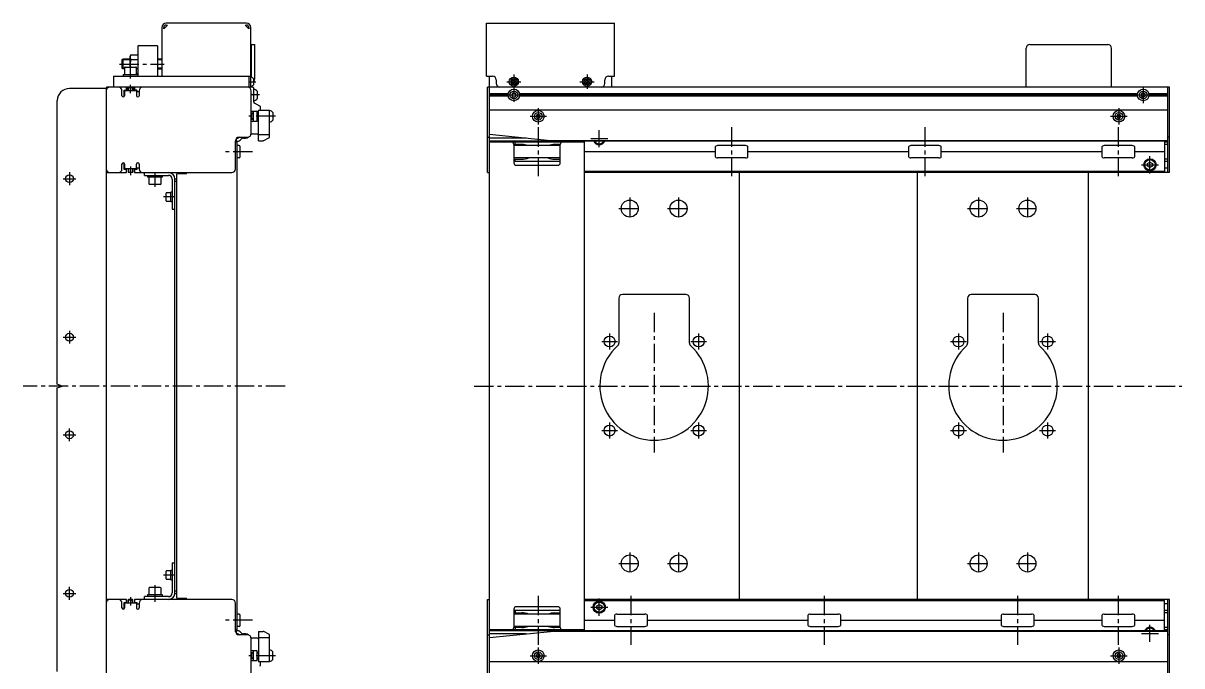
# Model space of a CAD drawing. Extents: x -10 to 1597, y -8 to 1001.
# Drawn here: x -10 to 940, y 474 to 1001 of the extents above; entities that cross this region are included whole.
import ezdxf

# ---------------------------------------------------------------- set-up
doc = ezdxf.new("R2010")
doc.units = 0
doc.header["$LTSCALE"] = 0.5
doc.linetypes.add('CENTER', pattern=[50.8, 31.75, -6.35, 6.35, -6.35])
for name, color, linetype in [('MSM_CENTER', 1, 'CENTER'), ('MSM_CONTINUOUS', 7, 'CONTINUOUS'), ('MSM_NARROW', 5, 'CONTINUOUS')]:
    doc.layers.add(name, color=color, linetype=linetype)

msp = doc.modelspace()

# ---------------------------------------------------------------- linework, layer by layer
at = {"layer": 'MSM_CENTER'}
for p, q in [((69, 967.4), (105.6, 967.4)), ((78, 955.4), (78, 966.9)), ((78, 943.4), (78, 950.4)), ((174.6, 952.9), (180.8, 952.9)), ((386.45, 952.9), (398.05, 952.9)), ((392.25, 958.7), (392.25, 935.3)), ((446.45, 952.9), (458.05, 952.9)), ((452.25, 958.7), (452.25, 947.1)), ((183.75, 942.05), (177, 942.05)), ((385.5, 942.05), (399, 942.05)), ((901.5, 942.05), (915, 942.05)), ((908.25, 948.8), (908.25, 935.3)), ((412.25, 931.3), (412.25, 917.8)), ((888.25, 931.3), (888.25, 917.8)), ((196.75, 924.55), (175, 924.55)), ((405.5, 924.55), (419, 924.55)), ((881.5, 924.55), (895, 924.55)), ((412.25, 915.5), (412.25, 875.5)), ((462.25, 899.25), (462.25, 913.25)), ((570.75, 915.5), (570.75, 875.5)), ((729.25, 915.5), (729.25, 875.5)), ((887.75, 915.5), (887.75, 875.5)), ((455.25, 906.25), (469.25, 906.25)), ((178, 895.5), (155.5, 895.5)), ((78, 883.4), (78, 876.4)), ((906.75, 884.75), (920.75, 884.75)), ((913.75, 877.75), (913.75, 891.75)), ((28, 878.65), (28, 868.15)), ((98, 878.1), (98, 866.6)), ((22.75, 873.4), (33.25, 873.4)), ((114.1, 858.4), (105.1, 858.4)), ((487.25, 857.9), (487.25, 839.9)), ((527.25, 857.9), (527.25, 839.9)), ((773.25, 857.9), (773.25, 839.9)), ((813.25, 857.9), (813.25, 839.9)), ((478.25, 848.9), (496.25, 848.9)), ((518.25, 848.9), (536.25, 848.9)), ((764.25, 848.9), (782.25, 848.9)), ((804.25, 848.9), (822.25, 848.9)), ((507.25, 763.4), (507.25, 648.9)), ((793.25, 763.4), (793.25, 648.9)), ((22.75, 743.4), (33.25, 743.4)), ((28, 748.65), (28, 738.15)), ((470.75, 746.4), (470.75, 733.4)), ((543.75, 746.4), (543.75, 733.4)), ((756.75, 746.4), (756.75, 733.4)), ((829.75, 746.4), (829.75, 733.4)), ((464.25, 739.9), (477.25, 739.9)), ((537.25, 739.9), (550.25, 739.9)), ((750.25, 739.9), (763.25, 739.9)), ((823.25, 739.9), (836.25, 739.9)), ((204.75, 703.4), (-10, 703.4)), ((359.75, 703.4), (939.85, 703.4)), ((28, 658.15), (28, 668.65)), ((464.25, 666.9), (477.25, 666.9)), ((470.75, 673.4), (470.75, 660.4)), ((537.25, 666.9), (550.25, 666.9)), ((543.75, 673.4), (543.75, 660.4)), ((750.25, 666.9), (763.25, 666.9)), ((756.75, 673.4), (756.75, 660.4)), ((823.25, 666.9), (836.25, 666.9)), ((829.75, 673.4), (829.75, 660.4)), ((22.75, 663.4), (33.25, 663.4)), ((487.25, 566.9), (487.25, 548.9)), ((527.25, 566.9), (527.25, 548.9)), ((773.25, 566.9), (773.25, 548.9)), ((813.25, 566.9), (813.25, 548.9)), ((478.25, 557.9), (496.25, 557.9)), ((518.25, 557.9), (536.25, 557.9)), ((764.25, 557.9), (782.25, 557.9)), ((804.25, 557.9), (822.25, 557.9)), ((114.1, 548.4), (105.1, 548.4)), ((22.75, 533.4), (33.25, 533.4)), ((28, 528.15), (28, 538.65)), ((98, 540.2), (98, 526.4)), ((78, 530.4), (78, 523.4)), ((412.25, 531.3), (412.25, 491.3)), ((462.25, 515.05), (462.25, 529.05)), ((488.25, 531.3), (488.25, 491.3)), ((646.75, 531.3), (646.75, 491.3)), ((805.25, 531.3), (805.25, 491.3)), ((887.75, 531.3), (887.75, 491.3)), ((455.25, 522.05), (469.25, 522.05)), ((178, 511.3), (155.5, 511.3)), ((913.75, 493.55), (913.75, 507.55)), ((906.75, 500.55), (920.75, 500.55)), ((412.25, 489), (412.25, 475.5)), ((888.25, 489), (888.25, 475.5)), ((196.75, 482.25), (175, 482.25)), ((405.5, 482.25), (419, 482.25)), ((881.5, 482.25), (895, 482.25))]:
    msp.add_line(p, q, dxfattribs=at)
at = {"layer": 'MSM_CONTINUOUS'}
for p, q in [((108.2, 999.3), (105.2, 996.3)), ((173, 1000.9), (107.2, 1000.9)), ((107.2, 999.3), (108.2, 999.3)), ((175, 996.3), (172, 999.3)), ((172, 999.3), (173, 999.3)), ((369.85, 957.4), (369.85, 1000.9)), ((369.85, 1000.9), (474.85, 1000.9)), ((474.85, 957.4), (474.85, 1000.9)), ((103.6, 997.3), (103.6, 957.4)), ((105.2, 996.3), (105.2, 997.3)), ((175, 997.3), (175, 996.3)), ((176.6, 948.4), (176.6, 997.3)), ((100, 982.4), (84, 982.4)), ((84, 982.4), (84, 957.4)), ((100, 982.4), (100, 957.4)), ((177, 983.4), (177, 956.6)), ((177, 983.4), (180, 983.4)), ((180, 956.4), (180, 983.4)), ((812.25, 948.4), (812.25, 980.4)), ((815.25, 983.4), (879.25, 983.4)), ((882.25, 948.4), (882.25, 980.4)), ((71, 970.72), (71.68, 971.4)), ((71, 970.72), (71, 964.08)), ((77.5, 971.4), (71.68, 971.4)), ((71.68, 971.4), (71.68, 963.4)), ((78.22, 974.91), (77.5, 973.65)), ((77.5, 973.65), (77.5, 964.9)), ((78.22, 974.91), (84, 974.91)), ((78.22, 971.15), (84, 971.15)), ((103.6, 971.4), (100, 971.4)), ((71.68, 963.4), (71, 964.08)), ((73, 963.4), (71.68, 963.4)), ((73, 964.3), (73, 958.9)), ((73.6, 964.9), (82.4, 964.9)), ((83, 958.9), (83, 964.3)), ((83, 963.65), (84, 963.65)), ((83, 959.89), (84, 959.89)), ((100, 963.4), (103.6, 963.4)), ((64, 957.4), (64, 948.4)), ((64, 957.4), (176.6, 957.4)), ((71.9, 958.9), (71.9, 957.4)), ((71.9, 958.9), (84, 958.9)), ((175, 957.4), (175, 948.4)), ((178.8, 955.42), (178.8, 950.37)), ((369.85, 957.4), (374.85, 957.4)), ((372.25, 449.4), (372.25, 957.4)), ((377.85, 954.4), (377.85, 951.4)), ((392.25, 954.34), (391, 953.62)), ((391, 952.18), (391, 953.62)), ((391, 952.18), (392.25, 951.46)), ((393.5, 953.62), (392.25, 954.34)), ((392.25, 951.46), (393.5, 952.18)), ((393.5, 952.18), (393.5, 953.62)), ((452.25, 954.34), (451, 953.62)), ((451, 952.18), (451, 953.62)), ((451, 952.18), (452.25, 951.46)), ((453.5, 953.62), (452.25, 954.34)), ((452.25, 951.46), (453.5, 952.18)), ((453.5, 952.18), (453.5, 953.62)), ((466.85, 951.4), (466.85, 954.4)), ((469.85, 957.4), (474.85, 957.4)), ((472.25, 957.4), (472.25, 948.4)), ((58, 947.4), (28, 947.4)), ((58, 947.9), (58, 458.9)), ((176.6, 948.4), (58.5, 948.4)), ((71, 941.4), (71, 945.4)), ((72.75, 940.9), (72.75, 945.9)), ((72.75, 945.9), (76, 945.9)), ((72.87, 940.9), (72.75, 940.9)), ((73, 945.9), (73, 941.4)), ((83, 945.4), (73, 945.4)), ((74.75, 945.9), (74.75, 948.4)), ((75, 948.4), (75, 945.9)), ((76.38, 948.4), (76, 948.02)), ((76, 945.4), (76, 948.02)), ((76, 948.02), (80, 948.02)), ((80, 948.02), (79.62, 948.4)), ((80, 945.4), (80, 948.02)), ((83.25, 945.9), (80, 945.9)), ((81, 945.9), (81, 948.4)), ((81.25, 948.4), (81.25, 945.9)), ((83, 945.9), (83, 941.4)), ((83.25, 945.9), (83.25, 944.9)), ((83.25, 944.9), (85, 944.9)), ((85, 945.4), (85, 941.4)), ((178, 948.35), (174.55, 948.35)), ((177, 910.6), (177, 945.4)), ((178.5, 942.05), (179, 942.92)), ((179, 941.18), (178.5, 942.05)), ((179, 936.15), (179, 947.35)), ((181.75, 945.17), (181.75, 938.92)), ((929.85, 948.4), (370.65, 948.4)), ((370.65, 878.4), (370.65, 948.4)), ((928.25, 948.35), (372.25, 948.35)), ((387.58, 942.92), (372.25, 942.92)), ((387.5, 942.05), (372.25, 942.05)), ((387.58, 941.18), (372.25, 941.18)), ((392.25, 943.78), (390.75, 942.92)), ((390.75, 942.92), (390.75, 941.18)), ((390.75, 941.18), (392.25, 940.32)), ((393.75, 942.92), (392.25, 943.78)), ((392.25, 940.32), (393.75, 941.18)), ((393.75, 941.18), (393.75, 942.92)), ((903.58, 942.92), (396.92, 942.92)), ((903.58, 941.18), (396.92, 941.18)), ((903.5, 942.05), (397, 942.05)), ((397.25, 948.35), (397.25, 948.4)), ((427.25, 948.4), (427.25, 948.35)), ((908.25, 943.78), (906.75, 942.92)), ((906.75, 942.92), (906.75, 941.18)), ((906.75, 941.18), (908.25, 940.32)), ((909.75, 942.92), (908.25, 943.78)), ((908.25, 940.32), (909.75, 941.18)), ((909.75, 941.18), (909.75, 942.92)), ((928.25, 942.92), (912.92, 942.92)), ((928.25, 941.18), (912.92, 941.18)), ((928.25, 942.05), (913, 942.05)), ((928.25, 878.4), (928.25, 948.4)), ((929.85, 878.4), (929.85, 948.4)), ((18, 704.9), (18, 937.4)), ((184.07, 932.83), (179.53, 935.27)), ((184.6, 929.55), (184.6, 931.95)), ((177, 928.8), (181.5, 928.8)), ((177.43, 927.05), (177, 926.62)), ((177, 922.48), (177.43, 922.05)), ((178.5, 927.05), (177.43, 927.05)), ((177.43, 922.05), (177.43, 927.05)), ((178.5, 922.05), (177.43, 922.05)), ((181.5, 928.55), (178.5, 928.55)), ((178.5, 928.55), (178.5, 920.55)), ((181.5, 928.8), (181.5, 920.3)), ((181.5, 927.3), (183, 927.3)), ((183, 927.05), (181.5, 927.05)), ((181.5, 922.05), (183, 922.05)), ((183, 921.8), (181.5, 921.8)), ((183, 904.55), (183, 929.55)), ((183, 929.55), (192, 929.55)), ((192, 907.67), (192, 929.55)), ((194.75, 927.67), (194.75, 921.42)), ((928.25, 929.55), (372.25, 929.55)), ((411.38, 926.05), (410.52, 924.55)), ((410.52, 924.55), (411.38, 923.05)), ((411.38, 926.05), (413.12, 926.05)), ((411.38, 923.05), (413.12, 923.05)), ((413.98, 924.55), (413.12, 926.05)), ((413.12, 923.05), (413.98, 924.55)), ((887.38, 926.05), (886.52, 924.55)), ((886.52, 924.55), (887.38, 923.05)), ((887.38, 926.05), (889.12, 926.05)), ((887.38, 923.05), (889.12, 923.05)), ((889.98, 924.55), (889.12, 926.05)), ((889.12, 923.05), (889.98, 924.55)), ((181.5, 920.3), (177, 920.3)), ((178.5, 920.55), (181.5, 920.55)), ((164, 881.4), (164, 904.4)), ((165.5, 903.4), (164, 903.4)), ((164.08, 905.09), (164.08, 903.4)), ((164.6, 905.76), (164.6, 904.65)), ((165.1, 904.15), (165.6, 904.15)), ((165.5, 503.4), (165.5, 903.4)), ((167, 907.4), (173.8, 907.4)), ((170.74, 906.55), (172.36, 906.55)), ((174.48, 907.43), (174.54, 907.49)), ((178.34, 910.05), (182, 910.05)), ((183, 909.55), (192, 909.55)), ((183, 904.55), (186.76, 904.55)), ((187.21, 904.66), (191.45, 906.77)), ((370.65, 907.4), (372.25, 907.4)), ((422.25, 904.55), (372.25, 909.55)), ((402.25, 906.55), (372.25, 906.55)), ((928.25, 904.15), (372.25, 904.15)), ((450.25, 903.4), (372.25, 903.4)), ((393.38, 901.4), (393.38, 903.4)), ((928.25, 904.55), (422.25, 904.55)), ((431.12, 903.4), (431.12, 903.05)), ((450.25, 502.65), (450.25, 904.15)), ((462.25, 903.94), (461.89, 904.15)), ((462.61, 904.15), (462.25, 903.94)), ((925.75, 904.15), (925.75, 879.4)), ((928.25, 903.4), (925.75, 903.4)), ((929.85, 907.4), (928.25, 907.4)), ((167, 900.5), (165.5, 900.5)), ((168, 891.5), (168, 899.5)), ((398.82, 901.4), (392.25, 901.4)), ((392.25, 901.4), (392.25, 886.4)), ((430.25, 900.5), (392.25, 900.5)), ((430.25, 901.4), (425.68, 901.4)), ((430.25, 886.4), (430.25, 901.4)), ((557.31, 895.5), (450.25, 895.5)), ((557.31, 899.5), (557.31, 891.5)), ((582.22, 900.5), (559.28, 900.5)), ((584.19, 891.5), (584.19, 899.5)), ((715.81, 895.5), (584.19, 895.5)), ((715.81, 899.5), (715.81, 891.5)), ((740.72, 900.5), (717.78, 900.5)), ((742.69, 891.5), (742.69, 899.5)), ((874.31, 895.5), (742.69, 895.5)), ((874.31, 899.5), (874.31, 891.5)), ((899.22, 900.5), (876.28, 900.5)), ((901.19, 891.5), (901.19, 899.5)), ((925.75, 895.5), (901.19, 895.5)), ((928.25, 901.4), (925.75, 901.4)), ((71, 881.4), (71, 885.4)), ((72.75, 885.9), (72.87, 885.9)), ((72.75, 880.9), (72.75, 885.9)), ((73, 885.4), (73, 881.4)), ((83, 881.4), (83, 885.4)), ((85, 885.4), (85, 881.4)), ((167, 890.5), (165.5, 890.5)), ((430.25, 890.5), (392.25, 890.5)), ((392.25, 889.4), (398.82, 889.4)), ((430.25, 887.4), (392.25, 887.4)), ((393.38, 887.4), (393.38, 889.4)), ((394.25, 884.4), (428.25, 884.4)), ((425.68, 889.4), (430.25, 889.4)), ((582.22, 890.5), (559.28, 890.5)), ((740.72, 890.5), (717.78, 890.5)), ((899.22, 890.5), (876.28, 890.5)), ((911.75, 885.9), (913.75, 887.06)), ((911.75, 883.6), (911.75, 885.9)), ((913.75, 882.44), (911.75, 883.6)), ((913.75, 887.06), (915.75, 885.9)), ((915.75, 883.6), (913.75, 882.44)), ((915.75, 885.9), (915.75, 883.6)), ((928.25, 889.4), (925.75, 889.4)), ((928.25, 887.4), (925.75, 887.4)), ((58.5, 878.4), (74.75, 878.4)), ((74.75, 880.9), (72.75, 880.9)), ((83, 881.4), (73, 881.4)), ((74.75, 878.4), (74.75, 880.9)), ((76, 881.4), (76, 878.78)), ((76.38, 878.4), (76, 878.78)), ((76, 878.78), (80, 878.78)), ((79.62, 878.4), (76.38, 878.4)), ((80, 878.78), (79.62, 878.4)), ((80, 881.4), (80, 878.78)), ((83.25, 880.9), (81.25, 880.9)), ((81.25, 880.9), (81.25, 878.4)), ((81.25, 878.4), (161, 878.4)), ((83.25, 881.9), (83.25, 880.9)), ((85, 881.9), (83.25, 881.9)), ((89.4, 876.1), (89.4, 878.4)), ((89.4, 876.1), (109.1, 876.1)), ((91.9, 876.1), (91.9, 874.6)), ((104.1, 874.6), (91.9, 874.6)), ((93, 874.6), (93, 869.2)), ((103, 869.2), (103, 874.6)), ((104.1, 874.6), (104.1, 876.1)), ((124, 877.4), (116, 877.4)), ((116, 529.4), (116, 877.4)), ((124, 877.4), (124, 878.4)), ((370.65, 878.4), (372.25, 878.4)), ((925.75, 879.4), (450.25, 879.4)), ((929.85, 878.4), (450.25, 878.4)), ((577.25, 528.4), (577.25, 878.4)), ((723.25, 528.4), (723.25, 878.4)), ((863.25, 528.4), (863.25, 878.4)), ((928.25, 881.9), (925.75, 881.9)), ((102.4, 868.6), (93.6, 868.6)), ((112.1, 873.1), (112.1, 848.4)), ((114.4, 533.4), (114.4, 873.4)), ((114.4, 873.4), (116, 873.4)), ((114.4, 871.4), (116, 871.4)), ((107.1, 855.3), (107.1, 861.5)), ((111.1, 861.9), (107.5, 861.9)), ((107.5, 854.9), (111.1, 854.9)), ((112.1, 862.2), (111.1, 862.2)), ((111.1, 854.6), (111.1, 862.2)), ((111.1, 854.6), (112.1, 854.6)), ((112.1, 848.4), (114.4, 848.4)), ((478.25, 775.4), (478.25, 738.5)), ((533.25, 778.4), (481.25, 778.4)), ((536.25, 738.5), (536.25, 775.4)), ((764.25, 775.4), (764.25, 738.5)), ((819.25, 778.4), (767.25, 778.4)), ((822.25, 738.5), (822.25, 775.4)), ((22, 703.4), (18, 704.9)), ((18, 701.9), (22, 703.4)), ((18, 469.4), (18, 701.9)), ((107.1, 545.3), (107.1, 551.5)), ((111.1, 551.9), (107.5, 551.9)), ((112.1, 552.2), (111.1, 552.2)), ((111.1, 544.6), (111.1, 552.2)), ((112.1, 558.4), (112.1, 533.7)), ((112.1, 558.4), (114.4, 558.4)), ((107.5, 544.9), (111.1, 544.9)), ((111.1, 544.6), (112.1, 544.6)), ((91.9, 532.2), (91.9, 530.7)), ((104.1, 532.2), (91.9, 532.2)), ((93, 537.6), (93, 532.2)), ((102.4, 538.2), (93.6, 538.2)), ((103, 532.2), (103, 537.6)), ((104.1, 530.7), (104.1, 532.2)), ((114.4, 535.4), (116, 535.4)), ((114.4, 533.4), (116, 533.4)), ((74.75, 528.4), (58.5, 528.4)), ((71, 521.4), (71, 525.4)), ((72.75, 520.9), (72.75, 525.9)), ((72.75, 525.9), (74.75, 525.9)), ((73, 525.4), (73, 521.4)), ((83, 525.4), (73, 525.4)), ((74.75, 525.9), (74.75, 528.4)), ((76.38, 528.4), (76, 528.02)), ((76, 525.4), (76, 528.02)), ((76, 528.02), (80, 528.02)), ((79.62, 528.4), (76.38, 528.4)), ((80, 528.02), (79.62, 528.4)), ((80, 525.4), (80, 528.02)), ((81.25, 528.4), (81.25, 525.9)), ((161, 528.4), (81.25, 528.4)), ((81.25, 525.9), (83.25, 525.9)), ((83, 525.4), (83, 521.4)), ((83.25, 525.9), (83.25, 524.9)), ((83.25, 524.9), (85, 524.9)), ((85, 525.4), (85, 521.4)), ((109.1, 530.7), (89.4, 530.7)), ((89.4, 528.4), (89.4, 530.7)), ((116, 529.4), (124, 529.4)), ((124, 528.4), (124, 529.4)), ((164, 502.4), (164, 525.4)), ((370.65, 528.4), (372.25, 528.4)), ((370.65, 458.4), (370.65, 528.4)), ((929.85, 528.4), (450.25, 528.4)), ((450.25, 527.4), (925.75, 527.4)), ((460.25, 523.2), (462.25, 524.36)), ((460.25, 520.9), (460.25, 523.2)), ((462.25, 524.36), (464.25, 523.2)), ((464.25, 523.2), (464.25, 520.9)), ((925.75, 502.65), (925.75, 527.4)), ((928.25, 524.9), (925.75, 524.9)), ((928.25, 458.4), (928.25, 528.4)), ((929.85, 458.4), (929.85, 528.4)), ((72.87, 520.9), (72.75, 520.9)), ((167, 516.3), (165.5, 516.3)), ((168, 507.3), (168, 515.3)), ((392.25, 520.4), (392.25, 505.4)), ((430.25, 519.4), (392.25, 519.4)), ((392.25, 517.4), (398.82, 517.4)), ((430.25, 516.3), (392.25, 516.3)), ((393.38, 519.4), (393.38, 517.4)), ((428.25, 522.4), (394.25, 522.4)), ((425.68, 517.4), (430.25, 517.4)), ((430.25, 505.4), (430.25, 520.4)), ((462.25, 519.74), (460.25, 520.9)), ((464.25, 520.9), (462.25, 519.74)), ((474.81, 515.3), (474.81, 507.3)), ((476.78, 516.3), (499.72, 516.3)), ((501.69, 507.3), (501.69, 515.3)), ((633.31, 515.3), (633.31, 507.3)), ((635.28, 516.3), (658.22, 516.3)), ((660.19, 507.3), (660.19, 515.3)), ((791.81, 515.3), (791.81, 507.3)), ((793.78, 516.3), (816.72, 516.3)), ((818.69, 507.3), (818.69, 515.3)), ((874.31, 515.3), (874.31, 507.3)), ((876.28, 516.3), (899.22, 516.3)), ((901.19, 507.3), (901.19, 515.3)), ((928.25, 519.4), (925.75, 519.4)), ((928.25, 517.4), (925.75, 517.4)), ((167, 506.3), (165.5, 506.3)), ((430.25, 506.3), (392.25, 506.3)), ((398.82, 505.4), (392.25, 505.4)), ((393.38, 505.4), (393.38, 503.4)), ((430.25, 505.4), (425.68, 505.4)), ((431.12, 503.4), (431.12, 503.75)), ((450.25, 511.3), (474.81, 511.3)), ((476.78, 506.3), (499.72, 506.3)), ((501.69, 511.3), (633.31, 511.3)), ((635.28, 506.3), (658.22, 506.3)), ((660.19, 511.3), (791.81, 511.3)), ((793.78, 506.3), (816.72, 506.3)), ((818.69, 511.3), (874.31, 511.3)), ((876.28, 506.3), (899.22, 506.3)), ((901.19, 511.3), (925.75, 511.3)), ((928.25, 505.4), (925.75, 505.4)), ((165.5, 503.4), (164, 503.4)), ((164.08, 501.71), (164.08, 503.4)), ((164.6, 502.15), (164.6, 501.04)), ((165.6, 502.65), (165.1, 502.65)), ((173.8, 499.4), (167, 499.4)), ((172.36, 500.25), (170.74, 500.25)), ((174.54, 499.31), (174.48, 499.37)), ((177, 461.4), (177, 496.2)), ((182, 496.75), (178.34, 496.75)), ((183, 502.25), (186.76, 502.25)), ((183, 502.25), (183, 477.25)), ((183, 497.25), (192, 497.25)), ((191.45, 500.03), (187.21, 502.14)), ((192, 477.25), (192, 499.13)), ((370.65, 499.4), (372.25, 499.4)), ((450.25, 503.4), (372.25, 503.4)), ((928.25, 502.65), (372.25, 502.65)), ((372.25, 497.25), (422.25, 502.25)), ((402.25, 500.25), (372.25, 500.25)), ((928.25, 502.25), (422.25, 502.25)), ((913.39, 502.65), (913.75, 502.86)), ((913.75, 502.86), (914.11, 502.65)), ((928.25, 503.4), (925.75, 503.4)), ((929.85, 499.4), (928.25, 499.4)), ((177, 486.5), (181.5, 486.5)), ((177.43, 484.75), (177, 484.32)), ((178.5, 484.75), (177.43, 484.75)), ((177.43, 479.75), (177.43, 484.75)), ((181.5, 486.25), (178.5, 486.25)), ((178.5, 486.25), (178.5, 478.25)), ((181.5, 486.5), (181.5, 478)), ((181.5, 485), (183, 485)), ((183, 484.75), (181.5, 484.75)), ((194.75, 479.12), (194.75, 485.37)), ((177, 480.18), (177.43, 479.75)), ((181.5, 478), (177, 478)), ((178.5, 479.75), (177.43, 479.75)), ((178.5, 478.25), (181.5, 478.25)), ((181.5, 479.75), (183, 479.75)), ((183, 479.5), (181.5, 479.5)), ((192, 477.25), (183, 477.25)), ((184.6, 474.85), (184.6, 477.25)), ((928.25, 477.25), (372.25, 477.25)), ((411.38, 483.75), (410.52, 482.25)), ((410.52, 482.25), (411.38, 480.75)), ((413.12, 483.75), (411.38, 483.75)), ((413.12, 480.75), (411.38, 480.75)), ((413.98, 482.25), (413.12, 483.75)), ((413.12, 480.75), (413.98, 482.25)), ((887.38, 483.75), (886.52, 482.25)), ((886.52, 482.25), (887.38, 480.75)), ((889.12, 483.75), (887.38, 483.75)), ((889.12, 480.75), (887.38, 480.75)), ((889.98, 482.25), (889.12, 483.75)), ((889.12, 480.75), (889.98, 482.25))]:
    msp.add_line(p, q, dxfattribs=at)
for centre, radius in [((392.25, 952.9), 3.8), ((392.25, 952.9), 2.53), ((452.25, 952.9), 3.8), ((452.25, 952.9), 2.53), ((392.25, 942.05), 4.75), ((392.25, 942.05), 3.13), ((908.25, 942.05), 4.75), ((908.25, 942.05), 3.13), ((412.25, 924.55), 4.75), ((412.25, 924.55), 3.13), ((888.25, 924.55), 4.75), ((888.25, 924.55), 3.13), ((913.75, 884.75), 5), ((913.75, 884.75), 4.25), ((28, 873.4), 3.25), ((487.25, 848.9), 7), ((527.25, 848.9), 7), ((773.25, 848.9), 7), ((813.25, 848.9), 7), ((28, 743.4), 3.25), ((470.75, 739.9), 4.5), ((543.75, 739.9), 4.5), ((756.75, 739.9), 4.5), ((829.75, 739.9), 4.5), ((28, 663.4), 3.25), ((470.75, 666.9), 4.5), ((543.75, 666.9), 4.5), ((756.75, 666.9), 4.5), ((829.75, 666.9), 4.5), ((487.25, 557.9), 7), ((527.25, 557.9), 7), ((773.25, 557.9), 7), ((813.25, 557.9), 7), ((28, 533.4), 3.25), ((462.25, 522.05), 5), ((462.25, 522.05), 4.25), ((412.25, 482.25), 4.75), ((412.25, 482.25), 3.13), ((888.25, 482.25), 4.75), ((888.25, 482.25), 3.13)]:
    msp.add_circle(centre, radius, dxfattribs=at)
for centre, radius, start, end in [((107.2, 997.3), 3.6, 90, 180), ((107.2, 997.3), 2, 90, 180), ((173, 997.3), 3.6, 0, 90), ((173, 997.3), 2, 0, 90), ((815.25, 980.4), 3, 90, 180), ((879.25, 980.4), 3, 0, 90), ((81.12, 973.03), 3.45, 147.05809, 212.94191), ((91.18, 967.37), 13.5, 163.7284, 190.55098), ((73.6, 964.3), 0.6, 90, 180), ((82.4, 964.3), 0.6, 0, 90), ((175.9, 952.96), 3.8, 40.35915, 79.45237), ((175.9, 952.84), 3.8, 280.54763, 319.64085), ((172, 956.4), 8, 328.21167, 0), ((374.85, 954.4), 3, 0, 90), ((380.85, 951.4), 3, 180, 270), ((463.85, 951.4), 3, 270, 0), ((469.85, 954.4), 3, 90, 180), ((28, 937.4), 10, 90, 180), ((58.5, 947.9), 0.5, 90, 180), ((61, 945.4), 3, 90, 180), ((68, 945.4), 3, 0, 90), ((72, 941.4), 1, 180, 0), ((84, 941.4), 1, 180, 0), ((88, 945.4), 3, 90, 180), ((174, 945.4), 3, 0, 90), ((178, 947.35), 1, 0, 90), ((178.1, 942.14), 4.75, 39.77311, 79.06843), ((178.1, 941.96), 4.75, 280.93157, 320.22689), ((180, 936.15), 1, 180, 241.82141), ((183.6, 931.95), 1, 0, 61.82141), ((191.1, 924.64), 4.75, 39.77311, 79.06843), ((191.1, 924.46), 4.75, 280.93157, 320.22689), ((167, 904.4), 3, 90, 180), ((165.6, 907.85), 2, 238.60552, 245.33635), ((164.9, 905.76), 0.3, 116.65416, 180), ((165.1, 904.65), 0.5, 180, 270), ((165.6, 907.85), 1.25, 245.73782, 338.43652), ((165.6, 907.85), 3.7, 270, 320.07449), ((170.74, 903.55), 3, 90, 140.0745), ((172.36, 909.55), 3, 270, 315), ((173.8, 910.6), 3.2, 270, 0), ((178.34, 907.05), 3, 90, 119.66548), ((182, 911.05), 1, 270, 0), ((186.76, 905.55), 1, 270, 296.56505), ((191, 907.67), 1, 296.56505, 0), ((390.25, 901.4), 2, 360, 90), ((432.25, 901.4), 2, 90, 180), ((462.25, 906.25), 5, 204.83459, 335.16541), ((462.25, 906.25), 4.25, 209.61158, 330.38842), ((167, 899.5), 1, 0, 90), ((398.09, 883.66), 17.75, 71.52352, 87.64045), ((425.94, 884.64), 16.76, 90.88764, 108.88418), ((558.18, 899.38), 0.882, 115.53281, 172.10275), ((559.26, 897.09), 3.41, 89.66873, 115.24537), ((582.24, 897.09), 3.41, 64.75463, 90.33127), ((583.32, 899.38), 0.882, 7.89725, 64.46719), ((716.68, 899.38), 0.882, 115.53281, 172.10275), ((717.76, 897.09), 3.41, 89.66873, 115.24537), ((740.74, 897.09), 3.41, 64.75463, 90.33127), ((741.82, 899.38), 0.882, 7.89725, 64.46719), ((875.18, 899.38), 0.882, 115.53281, 172.10275), ((876.26, 897.09), 3.41, 89.66873, 115.24537), ((899.24, 897.09), 3.41, 64.75463, 90.33127), ((900.32, 899.38), 0.882, 7.89725, 64.46719), ((72, 885.4), 1, 0, 180), ((84, 885.4), 1, 0, 180), ((167, 891.5), 1, 270, 0), ((394.25, 886.4), 2, 180, 270), ((398.6, 905.25), 15.85, 270.80489, 291.4888), ((426.42, 907.22), 17.83, 249.62634, 267.6096), ((428.25, 886.4), 2, 270, 0), ((558.18, 891.62), 0.882, 187.89725, 244.46719), ((559.26, 893.91), 3.41, 244.75463, 270.33127), ((582.24, 893.91), 3.41, 269.66873, 295.24537), ((583.32, 891.62), 0.882, 295.53281, 352.10275), ((716.68, 891.62), 0.882, 187.89725, 244.46719), ((717.76, 893.91), 3.41, 244.75463, 270.33127), ((740.74, 893.91), 3.41, 269.66873, 295.24537), ((741.82, 891.62), 0.882, 295.53281, 352.10275), ((875.18, 891.62), 0.882, 187.89725, 244.46719), ((876.26, 893.91), 3.41, 244.75463, 270.33127), ((899.24, 893.91), 3.41, 269.66873, 295.24537), ((900.32, 891.62), 0.882, 295.53281, 352.10275), ((61, 881.4), 3, 180, 270), ((58.5, 878.9), 0.5, 180, 270), ((68, 881.4), 3, 270, 0), ((88, 881.4), 3, 180, 270), ((109.1, 873.1), 5.3, 0, 90), ((109.1, 873.1), 3, 0, 90), ((161, 881.4), 3, 270, 0), ((93.6, 869.2), 0.6, 180, 270), ((102.4, 869.2), 0.6, 270, 0), ((107.5, 861.5), 0.4, 90, 180), ((107.5, 855.3), 0.4, 180, 270), ((481.25, 775.4), 3, 90, 180), ((533.25, 775.4), 3, 360, 90), ((767.25, 775.4), 3, 90, 180), ((819.25, 775.4), 3, 0, 90), ((507.25, 703.4), 44.5, 132.35205, 47.64795), ((475.25, 738.5), 3, 312.35205, 0), ((539.25, 738.5), 3, 180, 227.64795), ((793.25, 703.4), 44.5, 132.35205, 47.64795), ((761.25, 738.5), 3, 312.35205, 360), ((825.25, 738.5), 3, 180, 227.64795), ((107.5, 551.5), 0.4, 90, 180), ((107.5, 545.3), 0.4, 180, 270), ((93.6, 537.6), 0.6, 90, 180), ((102.4, 537.6), 0.6, 0, 90), ((109.1, 533.7), 5.3, 270, 0), ((109.1, 533.7), 3, 270, 0), ((58.5, 527.9), 0.5, 90, 180), ((61, 525.4), 3, 90, 180), ((68, 525.4), 3, 0, 90), ((88, 525.4), 3, 90, 180), ((161, 525.4), 3, 0, 90), ((72, 521.4), 1, 180, 0), ((84, 521.4), 1, 180, 0), ((167, 515.3), 1, 0, 90), ((394.25, 520.4), 2, 90, 180), ((398.6, 501.55), 15.85, 68.5112, 89.19511), ((426.42, 499.58), 17.83, 92.3904, 110.37366), ((428.25, 520.4), 2, 360, 90), ((475.68, 515.18), 0.882, 115.53281, 172.10275), ((476.76, 512.89), 3.41, 89.66873, 115.24537), ((499.74, 512.89), 3.41, 64.75463, 90.33127), ((500.82, 515.18), 0.882, 7.89725, 64.46719), ((634.18, 515.18), 0.882, 115.53281, 172.10275), ((635.26, 512.89), 3.41, 89.66873, 115.24537), ((658.24, 512.89), 3.41, 64.75463, 90.33127), ((659.32, 515.18), 0.882, 7.89725, 64.46719), ((792.68, 515.18), 0.882, 115.53281, 172.10275), ((793.76, 512.89), 3.41, 89.66873, 115.24537), ((816.74, 512.89), 3.41, 64.75463, 90.33127), ((817.82, 515.18), 0.882, 7.89725, 64.46719), ((875.18, 515.18), 0.882, 115.53281, 172.10275), ((876.26, 512.89), 3.41, 89.66873, 115.24537), ((899.24, 512.89), 3.41, 64.75463, 90.33127), ((900.32, 515.18), 0.882, 7.89725, 64.46719), ((167, 507.3), 1, 270, 0), ((390.25, 505.4), 2, 270, 0), ((398.09, 523.14), 17.75, 272.35955, 288.47648), ((425.94, 522.16), 16.76, 251.11582, 269.11236), ((432.25, 505.4), 2, 180, 270), ((475.68, 507.42), 0.882, 187.89725, 244.46719), ((476.76, 509.71), 3.41, 244.75463, 270.33127), ((499.74, 509.71), 3.41, 269.66873, 295.24537), ((500.82, 507.42), 0.882, 295.53281, 352.10275), ((634.18, 507.42), 0.882, 187.89725, 244.46719), ((635.26, 509.71), 3.41, 244.75463, 270.33127), ((658.24, 509.71), 3.41, 269.66873, 295.24537), ((659.32, 507.42), 0.882, 295.53281, 352.10275), ((792.68, 507.42), 0.882, 187.89725, 244.46719), ((793.76, 509.71), 3.41, 244.75463, 270.33127), ((816.74, 509.71), 3.41, 269.66873, 295.24537), ((817.82, 507.42), 0.882, 295.53281, 352.10275), ((875.18, 507.42), 0.882, 187.89725, 244.46719), ((876.26, 509.71), 3.41, 244.75463, 270.33127), ((899.24, 509.71), 3.41, 269.66873, 295.24537), ((900.32, 507.42), 0.882, 295.53281, 352.10275), ((913.75, 500.55), 5, 24.83459, 155.16541), ((913.75, 500.55), 4.25, 29.61158, 150.38842), ((167, 502.4), 3, 180, 270), ((165.6, 498.95), 2, 114.66365, 121.39448), ((165.1, 502.15), 0.5, 90, 180), ((164.9, 501.04), 0.3, 180, 243.34584), ((165.6, 498.95), 1.25, 21.56348, 114.26218), ((165.6, 498.95), 3.7, 39.9255, 90), ((170.74, 503.25), 3, 219.92551, 270), ((172.36, 497.25), 3, 45, 90), ((173.8, 496.2), 3.2, 0, 90), ((178.34, 499.75), 3, 240.33452, 270), ((182, 495.75), 1, 0, 90), ((186.76, 501.25), 1, 63.43495, 90), ((191, 499.13), 1, 0, 63.43495), ((191.1, 482.34), 4.75, 39.77311, 79.06843), ((191.1, 482.16), 4.75, 280.93157, 320.22689), ((183.6, 474.85), 1, 298.17859, 0)]:
    msp.add_arc(centre, radius, start, end, dxfattribs=at)
at = {"layer": 'MSM_NARROW'}
for p, q in [((77.5, 970.72), (71, 970.72)), ((103.6, 970.72), (100, 970.72)), ((73, 964.08), (71, 964.08)), ((103.6, 964.08), (100, 964.08)), ((75.54, 945.9), (75.54, 948.4)), ((76.38, 945.4), (76.38, 948.4)), ((79.62, 945.4), (79.62, 948.4)), ((80.46, 945.9), (80.46, 948.4)), ((178.5, 926.62), (177, 926.62)), ((178.5, 922.48), (177, 922.48)), ((183, 926.62), (181.5, 926.62)), ((183, 922.48), (181.5, 922.48)), ((76.38, 881.4), (76.38, 878.4)), ((79.62, 881.4), (79.62, 878.4)), ((76.38, 525.4), (76.38, 528.4)), ((79.62, 525.4), (79.62, 528.4)), ((178.5, 484.32), (177, 484.32)), ((178.5, 480.18), (177, 480.18)), ((183, 484.32), (181.5, 484.32)), ((183, 480.18), (181.5, 480.18))]:
    msp.add_line(p, q, dxfattribs=at)

doc.saveas('drawing.dxf')
